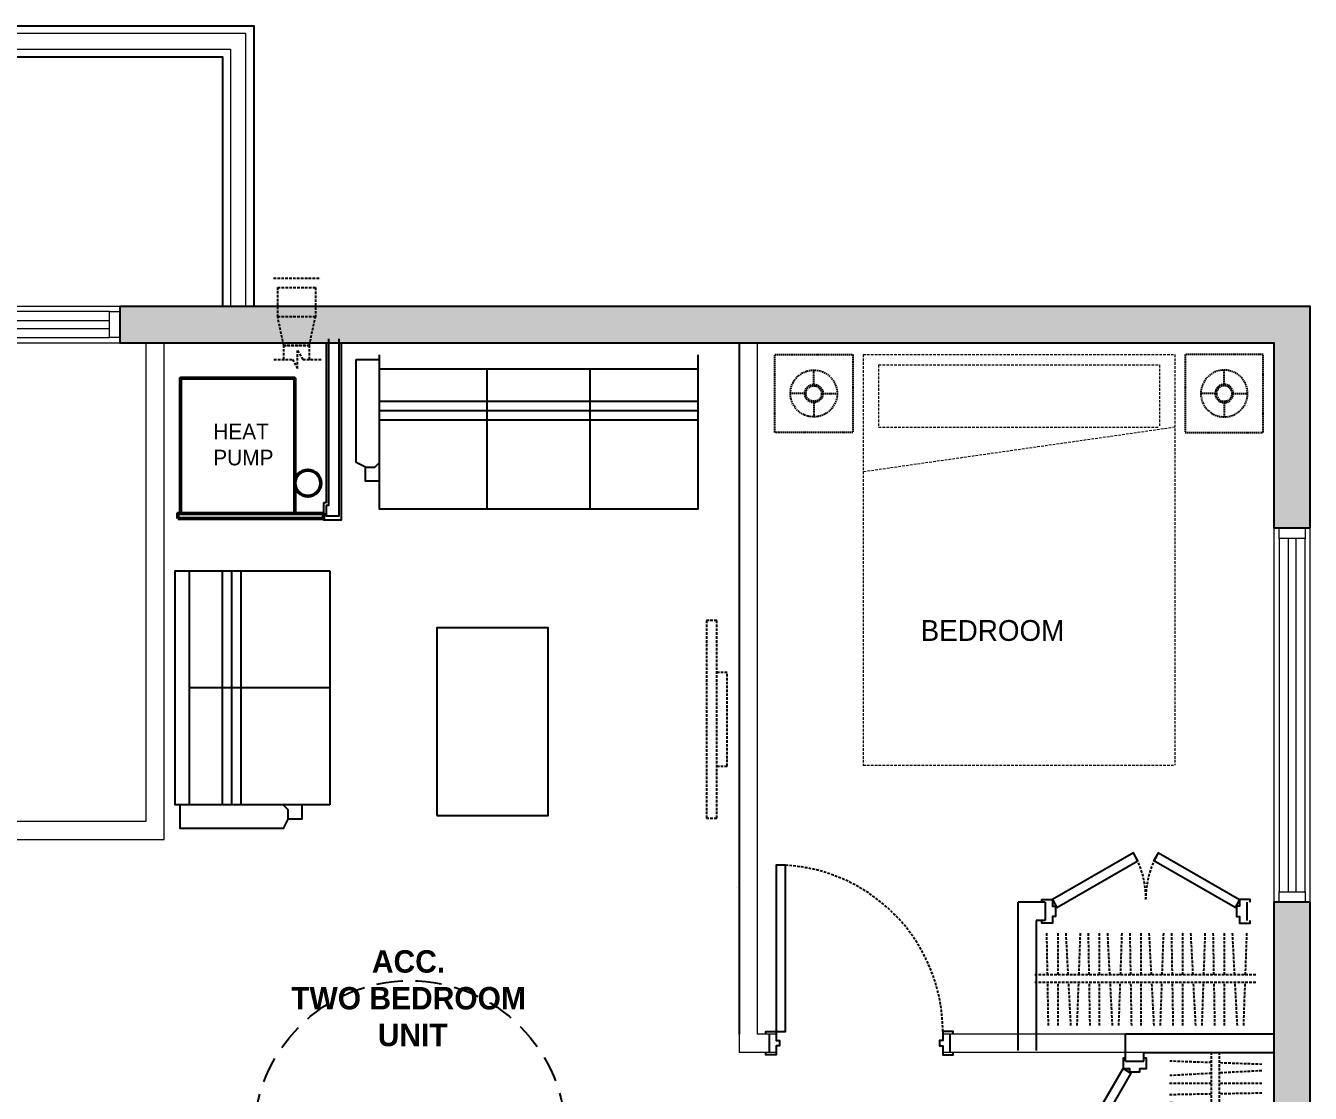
# Model space of a CAD drawing. Header units: inches. Extents: x 0 to 2865, y 0 to 4378.
# Drawn here: x 1624.2 to 1871.3, y 2850.2 to 3055.5 of the extents above; entities that cross this region are included whole.
import ezdxf

# ---------------------------------------------------------------- set-up
doc = ezdxf.new("R2010")
doc.units = ezdxf.units.IN
doc.linetypes.add('22-016_Xref_2ND-6TH Floor Plan$0$DASHED', pattern=[0.75, 0.5, -0.25])
doc.linetypes.add('DASHED', pattern=[0.75, 0.5, -0.25])
for name, color, linetype in [('22-016_Xref_2ND-6TH Floor Plan$0$ANNO-NOTE', 4, 'Continuous'), ('22-016_Xref_2ND-6TH Floor Plan$0$DOOR', 4, 'Continuous'), ('22-016_Xref_2ND-6TH Floor Plan$0$DOOR-FINE', 250, 'DASHED'), ('22-016_Xref_2ND-6TH Floor Plan$0$FURNITURE', 253, 'DASHED'), ('22-016_Xref_2ND-6TH Floor Plan$0$FURNITURE-LIGHT', 252, 'DASHED'), ('22-016_Xref_2ND-6TH Floor Plan$0$MECH-HVAC', 253, 'Continuous'), ('22-016_Xref_2ND-6TH Floor Plan$0$WALL-INTERIOR', 6, 'Continuous'), ('22-016_Xref_2ND-6TH Floor Plan$0$WALL-STUD', 5, 'Continuous'), ('I-GLAZ', 6, 'Continuous'), ('WALL', 4, 'Continuous')]:
    doc.layers.add(name, color=color, linetype=linetype)
for name, color, linetype, lineweight in [('22-016_Xref_2ND-6TH Floor Plan$0$G-ANNO-TEXT', 4, 'Continuous', 9), ('22-016_Xref_2ND-6TH Floor Plan$0$MECHANICAL', 5, 'Continuous', 50), ('A-WALL', 113, 'Continuous', 9)]:
    doc.layers.add(name, color=color, linetype=linetype, lineweight=lineweight)
doc.styles.add('22-016_Xref_2ND-6TH Floor Plan$0$Century Gothic', font='GOTHIC.TTF', dxfattribs={"height": 11.99999999999999})
doc.styles.add('22-016_Xref_2ND-6TH Floor Plan$0$MAT-TAG', font='GOTHIC.TTF')

# ---------------------------------------------------------------- blocks, each defined once
blk = doc.blocks.new('22-016_Xref_2ND-6TH Floor Plan$0$HEAT PUMP')
at = {"layer": '22-016_Xref_2ND-6TH Floor Plan$0$MECHANICAL'}
for points in [[(24.68378370095958, 14.21722021154712), (25.64384974316387, 14.21722021154712), (25.64384974316387, 42.21722021153666), (24.68378370095958, 42.21722021153666)], [(25.64384974316387, 14.71722021154314), (25.64384974316387, 36.71722021154314), (51.64384974316387, 36.71722021154314), (51.64384974316387, 14.71722021154314)]]:
    blk.add_lwpolyline(points, close=True, dxfattribs=at)
blk.add_circle((31.47047762527831, 39.21722021153666), 2.5, dxfattribs=at)
blk = doc.blocks.new('*U147')
for p, q in [((0, 0.75), (42.46763945805786, 0.75)), ((0, -0.75), (42.46763945805786, -0.75))]:
    blk.add_line(p, q)
for points in [[(1.973809422881633, 0.75), (1.685904529677828, 8.99451744317139)], [(4.039305834462, 0.75), (4.471023606186463, 8.98766581279233)], [(6, 0.75), (6, 9)], [(8.013091298696168, 0.75), (8.157071657935607, 8.998629256407776)], [(9.973809422881633, 0.75), (9.685904529677828, 8.99451744317139)], [(12.039305834462, 0.75), (12.47102360618646, 8.98766581279233)], [(14, 0.75), (14, 9)], [(16.01309129869617, 0.75), (16.15707165793561, 8.998629256407776)], [(17.97380942288163, 0.75), (17.68590452967783, 8.99451744317139)], [(20.039305834462, 0.75), (20.47102360618646, 8.98766581279233)], [(22, 0.75), (22, 9)], [(24.01309129869617, 0.75), (24.15707165793561, 8.998629256407776)], [(25.97380942288163, 0.75), (25.68590452967783, 8.99451744317139)], [(28.039305834462, 0.75), (28.47102360618646, 8.98766581279233)], [(30, 0.75), (30, 9)], [(32.01309129869617, 0.75), (32.1570716579356, 8.998629256407776)], [(33.97380942288163, 0.75), (33.68590452967783, 8.99451744317139)], [(36.039305834462, 0.75), (36.47102360618646, 8.98766581279233)], [(38, 0.75), (38, 9)], [(40.01309129869617, 0.75), (40.1570716579356, 8.998629256407776)], [(2.314095470323082, -8.99451744317139), (2.026190577119277, -0.7499999999999982)], [(3.528976393813082, -8.9876658127896), (3.960694165537403, -0.75)], [(6, -9), (6, -0.75)], [(7.842928342064395, -8.998629256407773), (7.986908701303833, -0.75)], [(10.31409547032308, -8.99451744317139), (10.02619057711928, -0.7499999999999982)], [(11.52897639381308, -8.9876658127896), (11.9606941655374, -0.75)], [(14, -9), (14, -0.75)], [(15.8429283420644, -8.998629256407773), (15.98690870130383, -0.75)], [(18.31409547032308, -8.99451744317139), (18.02619057711928, -0.7499999999999982)], [(19.52897639381308, -8.9876658127896), (19.9606941655374, -0.75)], [(22, -9), (22, -0.75)], [(23.8429283420644, -8.998629256407773), (23.98690870130383, -0.75)], [(26.31409547032308, -8.99451744317139), (26.02619057711928, -0.7499999999999982)], [(27.52897639381308, -8.9876658127896), (27.9606941655374, -0.75)], [(30, -9), (30, -0.75)], [(31.8429283420644, -8.998629256407773), (31.98690870130383, -0.75)], [(34.31409547032308, -8.99451744317139), (34.02619057711928, -0.7499999999999982)], [(35.52897639381308, -8.9876658127896), (35.9606941655374, -0.75)], [(38, -9), (38, -0.75)], [(39.8429283420644, -8.998629256407773), (39.98690870130383, -0.75)]]:
    blk.add_lwpolyline(points)
blk = doc.blocks.new('*U148')
blk.add_lwpolyline([(1.375, 0.5), (2.25, -1.015544456622768), (17.83845726811989, 7.984455543377237), (16.96345726811989, 9.500000000000004)], close=True)
blk.add_lwpolyline([(-0.625, 0), (-0.625, 0.5), (1.375, 0.5), (1.375, -0.75), (1.999999999999773, -0.75), (2, -2.747349015240566), (1.375, -2.747349015240566), (1.375, -3.997349015240566), (-0.625, -3.997349015240566), (-0.625, -3.497349015240566)])
at = {"layer": '22-016_Xref_2ND-6TH Floor Plan$0$DOOR-FINE'}
blk.add_arc((1.375, 0.5), 18, 0, 27.2136904000545, dxfattribs=at)
at = {"layer": '22-016_Xref_2ND-6TH Floor Plan$0$WALL-INTERIOR'}
blk.add_line((0, 0), (0, -3.497349015240566), dxfattribs=at)
blk = doc.blocks.new('22-016_Xref_2ND-6TH Floor Plan$0$Side 2')
for p, q in [((15, -11.5), (15, -6)), ((11.5, -15), (6, -15)), ((15, -18.5), (15, -24)), ((18.5, -15), (24, -15))]:
    blk.add_line(p, q)
blk.add_lwpolyline([(0, 0), (30, 0), (30, -30), (0, -30)], close=True)
for radius in [9, 3.5, 3]:
    blk.add_circle((15, -15), radius)
blk = doc.blocks.new('22-016_Xref_2ND-6TH Floor Plan$0$bed1')
at = {"lineweight": 13}
for p, q in [((0, -30), (0, 30)), ((0, 30), (79, 30)), ((14, 30), (22.57961884250835, -30)), ((79, -30), (79, 30)), ((2, -27), (2, 27)), ((2, 27), (14, 27)), ((14, -27), (14, 27)), ((2, -27), (14, -27)), ((0, -30), (79, -30)), ((0, -30), (79, -30))]:
    blk.add_line(p, q, dxfattribs=at)
at = {"lineweight": 13, "yscale": 0.5, "zscale": 0.5, "rotation": 270}
for p, xscale in [((15, 31.98543033750957), -0.5), ((15, -31.98543033750957), 0.5)]:
    blk.add_blockref('22-016_Xref_2ND-6TH Floor Plan$0$Side 2', p, dxfattribs=dict(at, xscale=xscale))
blk = doc.blocks.new('*U150')
blk.add_lwpolyline([(1.375, 0.5), (3.125, 0.5), (3.125, 32.5), (1.375, 32.5)], close=True)
for points in [[(-0.625, 0), (-0.625, 0.5), (1.375, 0.5), (1.375, -1.25), (1.999999999999773, -1.25), (2, -2.248470126773085), (1.375, -2.248470126773085), (1.375, -3.998470126773085), (-0.625, -3.998470126773085), (-0.625, -3.498470126773085)], [(35.375, 0), (35.375, 0.5), (33.375, 0.5), (33.375, -1.25), (32.75000000000023, -1.25), (32.75, -2.248470126773085), (33.375, -2.248470126773085), (33.375, -3.998470126773085), (35.375, -3.998470126773085), (35.375, -3.498470126773085)]]:
    blk.add_lwpolyline(points)
at = {"layer": '22-016_Xref_2ND-6TH Floor Plan$0$DOOR-FINE'}
blk.add_arc((1.375, 0.5), 32, 7.081703782946111e-15, 90, dxfattribs=at)
at = {"layer": '22-016_Xref_2ND-6TH Floor Plan$0$WALL-INTERIOR'}
for p, q in [((0, 0), (0, -3.498470126773085)), ((34.75, 0), (34.75, -3.498470126773085))]:
    blk.add_line(p, q, dxfattribs=at)
blk = doc.blocks.new('*U152')
for p, q in [((0, 0.75), (42.46763945805786, 0.75)), ((0, -0.75), (42.46763945805786, -0.75))]:
    blk.add_line(p, q)
for points in [[(1.973809422881633, 0.75), (1.685904529677828, 8.99451744317139)], [(4.039305834462, 0.75), (4.471023606186463, 8.98766581279233)], [(6, 0.75), (6, 9)], [(8.013091298696168, 0.75), (8.157071657935607, 8.998629256407776)], [(9.973809422881633, 0.75), (9.685904529677828, 8.99451744317139)], [(12.039305834462, 0.75), (12.47102360618646, 8.98766581279233)], [(14, 0.75), (14, 9)], [(16.01309129869617, 0.75), (16.15707165793561, 8.998629256407776)], [(17.97380942288163, 0.75), (17.68590452967783, 8.99451744317139)], [(20.039305834462, 0.75), (20.47102360618646, 8.98766581279233)], [(22, 0.75), (22, 9)], [(24.01309129869617, 0.75), (24.15707165793561, 8.998629256407776)], [(25.97380942288163, 0.75), (25.68590452967783, 8.99451744317139)], [(28.039305834462, 0.75), (28.47102360618646, 8.98766581279233)], [(30, 0.75), (30, 9)], [(32.01309129869617, 0.75), (32.1570716579356, 8.998629256407776)], [(33.97380942288163, 0.75), (33.68590452967783, 8.99451744317139)], [(36.039305834462, 0.75), (36.47102360618646, 8.98766581279233)], [(38, 0.75), (38, 9)], [(40.01309129869617, 0.75), (40.1570716579356, 8.998629256407776)], [(2.314095470323082, -8.99451744317139), (2.026190577119277, -0.7499999999999982)], [(3.528976393813082, -8.9876658127896), (3.960694165537403, -0.75)], [(6, -9), (6, -0.75)], [(7.842928342064395, -8.998629256407773), (7.986908701303833, -0.75)], [(10.31409547032308, -8.99451744317139), (10.02619057711928, -0.7499999999999982)], [(11.52897639381308, -8.9876658127896), (11.9606941655374, -0.75)], [(14, -9), (14, -0.75)], [(15.8429283420644, -8.998629256407773), (15.98690870130383, -0.75)], [(18.31409547032308, -8.99451744317139), (18.02619057711928, -0.7499999999999982)], [(19.52897639381308, -8.9876658127896), (19.9606941655374, -0.75)], [(22, -9), (22, -0.75)], [(23.8429283420644, -8.998629256407773), (23.98690870130383, -0.75)], [(26.31409547032308, -8.99451744317139), (26.02619057711928, -0.7499999999999982)], [(27.52897639381308, -8.9876658127896), (27.9606941655374, -0.75)], [(30, -9), (30, -0.75)], [(31.8429283420644, -8.998629256407773), (31.98690870130383, -0.75)], [(34.31409547032308, -8.99451744317139), (34.02619057711928, -0.7499999999999982)], [(35.52897639381308, -8.9876658127896), (35.9606941655374, -0.75)], [(38, -9), (38, -0.75)], [(39.8429283420644, -8.998629256407773), (39.98690870130383, -0.75)]]:
    blk.add_lwpolyline(points)
blk = doc.blocks.new('*U153')
blk.add_lwpolyline([(1.375, 0.5), (2.25, -1.015544456622768), (17.83845726811989, 7.984455543377237), (16.96345726811989, 9.500000000000004)], close=True)
blk.add_lwpolyline([(-0.625, 0), (-0.625, 0.5), (1.375, 0.5), (1.375, -0.75), (1.999999999999773, -0.75), (2, -2.747349015240566), (1.375, -2.747349015240566), (1.375, -3.997349015240566), (-0.625, -3.997349015240566), (-0.625, -3.497349015240566)])
at = {"layer": '22-016_Xref_2ND-6TH Floor Plan$0$DOOR-FINE'}
blk.add_arc((1.375, 0.5), 18, 0, 27.2136904000545, dxfattribs=at)
at = {"layer": '22-016_Xref_2ND-6TH Floor Plan$0$WALL-INTERIOR'}
blk.add_line((0, 0), (0, -3.497349015240566), dxfattribs=at)
blk = doc.blocks.new('*U154')
blk.add_lwpolyline([(1.375, 0.5), (2.25, -1.015544456622768), (17.83845726811989, 7.984455543377237), (16.96345726811989, 9.500000000000004)], close=True)
blk.add_lwpolyline([(-0.625, 0), (-0.625, 0.5), (1.375, 0.5), (1.375, -0.75), (1.999999999999773, -0.75), (2, -2.747349015240566), (1.375, -2.747349015240566), (1.375, -3.997349015240566), (-0.625, -3.997349015240566), (-0.625, -3.497349015240566)])
at = {"layer": '22-016_Xref_2ND-6TH Floor Plan$0$DOOR-FINE'}
blk.add_arc((1.375, 0.5), 18, 0, 27.2136904000545, dxfattribs=at)
at = {"layer": '22-016_Xref_2ND-6TH Floor Plan$0$WALL-INTERIOR'}
blk.add_line((0, 0), (0, -3.497349015240566), dxfattribs=at)

msp = doc.modelspace()

# ---------------------------------------------------------------- hatches: boundary and pattern name
at = {"layer": 'A-WALL', "lineweight": 5, "transparency": 33554636}
h = msp.add_hatch(color=8, dxfattribs=at)
h.dxf.hatch_style = 1
h.paths.add_polyline_path([(1871.298841559499, 2958.907926882646), (1871.298841559499, 3001.525677325385), (1642.309837816934, 3001.525677325335), (1642.309837816934, 2994.525677325298), (1864.298841559463, 2994.525677325349), (1864.298841559463, 2958.907926882646)])
h = msp.add_hatch(color=8, dxfattribs=at)
h.dxf.hatch_style = 1
h.paths.add_polyline_path([(1871.298841559499, 2886.907926882646), (1864.298841559463, 2886.907926882646), (1864.298841559455, 2811.900677325356), (1871.298841559492, 2811.900677325356)])

# ---------------------------------------------------------------- linework, layer by layer
at = {"color": 8, "transparency": 33554636}
for p, q in [((1687.725621427729, 2991.339707751991, 5.525848807232145e-09), (1692.229023413449, 2991.339782593648, 5.525848807232145e-09)), ((1687.725950731008, 2971.524739014839, 5.525848807232145e-09), (1687.725621427729, 2991.339707751991, 5.525848807232145e-09)), ((1692.229053350107, 2989.538421799359, 5.525848807232145e-09), (1753.47532035585, 2989.539439645865, 5.525848807232145e-09)), ((1712.945151534332, 2962.518354156673, 5.525848807232145e-09), (1712.944702484405, 2989.538766070971, 5.525848807232145e-09)), ((1732.76012027148, 2962.518683459955, 5.525848807232145e-09), (1732.759671221553, 2989.539095374253, 5.525848807232145e-09)), ((1753.475425134166, 2983.23467686586, 5.525848807232145e-09), (1692.229158128423, 2983.233659019355, 5.525848807232145e-09)), ((1753.475455070824, 2981.433316071572, 5.525848807232145e-09), (1692.229188065088, 2981.43229822507, 5.525848807232145e-09)), ((1753.47548500749, 2979.631955277287, 5.525848807232145e-09), (1692.229218001747, 2979.630937430785, 5.525848807232145e-09)), ((1655.654086507177, 2905.614466362118, 5.525848807232145e-09), (1655.653338090629, 2950.648486219279, 5.525848807232145e-09)), ((1661.958100870634, 2950.648590997594, 5.525848807232145e-09), (1661.958849287181, 2905.614571140433, 5.525848807232145e-09)), ((1663.759461664918, 2950.648620934256, 5.525848807232145e-09), (1663.760210081466, 2905.614601077095, 5.525848807232145e-09)), ((1665.560822459203, 2950.648650870918, 5.525848807232145e-09), (1665.56157087575, 2905.614631013757, 5.525848807232145e-09)), ((1682.674124213201, 2928.131925340627, 5.525848807232145e-09), (1655.653712298899, 2928.131476290696, 5.525848807232145e-09))]:
    msp.add_line(p, q, dxfattribs=at)
at = {"color": 8, "transparency": 33554636, "elevation": 5.525848807232145e-09}
for points in [[(1753.475275450859, 2992.241480837292), (1753.475769405777, 2962.519027731566), (1692.229502400034, 2962.518009885061), (1692.229008445116, 2992.240462990786)], [(1692.229412590052, 2967.922092267919), (1689.527371398617, 2967.922047362928), (1689.527326493626, 2970.624088554359), (1687.725950731008, 2971.524739014839)], [(1689.527326493626, 2970.624088554359), (1691.328687287911, 2970.624118491021), (1692.229352716728, 2971.524813856496)], [(1682.674498421471, 2905.614915412044), (1652.952045315749, 2905.614421457123), (1652.951296899202, 2950.648441314284), (1682.673750004924, 2950.648935269206)], [(1682.673750004924, 2950.648935269206), (1682.674498421471, 2905.614915412044)], [(1673.66769445004, 2905.614765728734), (1674.568389815515, 2904.714100299921), (1674.568419752173, 2902.912739505636), (1673.667769291696, 2901.111363743019), (1653.852800554541, 2901.11103443974), (1653.852725712892, 2905.614436425456)], [(1677.270416038617, 2905.614825602058), (1677.270460943608, 2902.912784410627), (1674.568419752173, 2902.912739505636)]]:
    msp.add_lwpolyline(points, dxfattribs=at)
msp.add_lwpolyline([(1703.259994223954, 2903.602076741483), (1724.666581438174, 2903.602116274649), (1724.666265662454, 2939.661275980828), (1703.25967752243, 2939.661145269865)], close=True, dxfattribs=at)
at = {"layer": '22-016_Xref_2ND-6TH Floor Plan$0$FURNITURE', "color": 8, "lineweight": -3, "transparency": 33554636, "elevation": -5.52584880723219e-09}
msp.add_lwpolyline([(1755.120753578918, 2941.084552364308), (1755.120027676818, 2903.084552371241), (1757.120027676454, 2903.084514165868), (1757.120753578562, 2941.084514158934)], close=True, dxfattribs=at)
msp.add_lwpolyline([(1757.120218703334, 2913.084514164043), (1759.120218702959, 2913.084475958677), (1759.120562551318, 2931.084475955385), (1757.120562551681, 2931.084514160758)], dxfattribs=at)
at = {"layer": '22-016_Xref_2ND-6TH Floor Plan$0$FURNITURE-LIGHT', "color": 8, "linetype": '22-016_Xref_2ND-6TH Floor Plan$0$DASHED', "lineweight": -3, "ltscale": 10, "transparency": 33554636}
msp.add_circle((1698.066630502311, 2841.813368502027, 5.525848807232145e-09), 30, dxfattribs=at)
at = {"layer": '22-016_Xref_2ND-6TH Floor Plan$0$MECH-HVAC', "color": 8, "linetype": '22-016_Xref_2ND-6TH Floor Plan$0$DASHED', "transparency": 33554636}
for p, q in [((1671.851091498414, 3006.964696653841), (1680.872477940746, 3006.964696653841, 7.316639675525748e-06)), ((1673.814419900646, 2994.035251388425), (1672.647755567312, 2999.495066433483)), ((1678.735669488138, 2994.035251388425, 7.316631003058158e-06), (1679.90233382145, 2999.495066433483, 7.316631004107981e-06)), ((1673.814419900646, 2991.329619652219), (1673.814419900646, 2994.035251388425)), ((1673.814419900646, 2994.035251388425), (1678.735669488138, 2994.035251388425, 7.316631003058158e-06)), ((1678.735669488138, 2994.03525138843, 1.181566580046142e-08), (1673.814419900646, 2994.035251388425)), ((1678.735669488138, 2991.329619652219, -3.119245026341677e-08), (1678.735669488138, 2994.035251388425, -1.334335444941825e-08))]:
    msp.add_line(p, q, dxfattribs=at)
msp.add_lwpolyline([(1679.90233382145, 3005.131903009732), (1679.90233382145, 2999.495066433483), (1672.647755567275, 2999.495066433483), (1672.647755567275, 3005.131903009732)], close=True, dxfattribs=at)
at = {"layer": '22-016_Xref_2ND-6TH Floor Plan$0$MECH-HVAC', "color": 8, "linetype": '22-016_Xref_2ND-6TH Floor Plan$0$DASHED', "transparency": 33554636, "elevation": -3.119245026341677e-08}
msp.add_lwpolyline([(1671.924050480768, 2991.329619652219), (1675.481414228667, 2991.329619652219), (1676.454247818991, 2989.602608673752), (1676.454247818991, 2993.019354688492), (1677.488151080564, 2991.329619652219), (1681.26217129677, 2991.329619652219)], dxfattribs=at)
at = {"layer": '22-016_Xref_2ND-6TH Floor Plan$0$WALL-INTERIOR', "color": 8, "transparency": 33554636}
for p, q in [((1681.94268858292, 2994.525749254879), (1681.94268858292, 2963.743797001528)), ((1681.94268858292, 2963.743797001528), (1681.443262463868, 2963.743797001528)), ((1760.932768365896, 2889.778388404478), (1760.932768368824, 2889.778458165033)), ((1815.077115052503, 2858.385603315509), (1815.077656217603, 2886.907926882646)), ((1820.298300396535, 2886.907867103615), (1815.077656217603, 2886.907926882646)), ((1818.577590540401, 2883.407886806391), (1818.577118123525, 2858.385610594854)), ((1820.298358562737, 2883.40786710272), (1818.577590540401, 2883.407886806391)), ((1864.298841559459, 2861.526110570859), (1835.776517992323, 2861.525569405761)), ((1835.776577771354, 2856.304925226828), (1835.776517992323, 2861.525569405761)), ((1839.276558068577, 2858.025635082962), (1864.298834280115, 2858.026107499839)), ((1839.276577772249, 2856.304867060625), (1839.276558068577, 2858.025635082962))]:
    msp.add_line(p, q, dxfattribs=at)
for points in [[(1681.443262463868, 2963.743797001528), (1681.443262463868, 2960.493816494413), (1684.943262463257, 2960.493981172748), (1684.942696892627, 2994.525721221924), (1697.202192959379, 2994.525749546359)], [(1761.436307241947, 2994.525677325325), (1761.428368319579, 2861.526973087835)]]:
    msp.add_lwpolyline(points, dxfattribs=at)
at = {"layer": '22-016_Xref_2ND-6TH Floor Plan$0$WALL-STUD', "color": 8, "transparency": 33554636}
msp.add_line((1761.432746624796, 2889.278367956098), (1761.432768368824, 2889.278437715765), dxfattribs=at)
msp.add_lwpolyline([(1682.44268858292, 2995.275634385362), (1682.443220916306, 2963.243858564589), (1681.943262463868, 2963.243797001528), (1681.943262463868, 2961.243761495732), (1684.443254153866, 2961.243891802697), (1684.44268858312, 2995.275639006178)], dxfattribs=at)
at = {"layer": 'A-WALL', "color": 8, "lineweight": 5, "transparency": 33554636}
for p, q in [((1647.30492104543, 2994.525677325325), (1647.30492104543, 2902.454479808979)), ((1650.809837816952, 2898.949563037458), (1650.809837816927, 2994.525677325326)), ((1761.436307241947, 2994.525677325325), (1761.436307241947, 2858.026107499839)), ((1764.941224013477, 2861.532041393971), (1764.941224013444, 2994.525677325326)), ((1647.30492104543, 2902.454479808979), (1618.800099748281, 2902.454479808971)), ((1618.299728229376, 2898.949563037458), (1650.809837816952, 2898.949563037458)), ((1768.560940890235, 2861.531825326819), (1764.941224013477, 2861.532041393971)), ((1864.298781973397, 2861.52611056973), (1800.585132814605, 2861.529913747492)), ((1768.560977210287, 2858.026107499839), (1761.436307241947, 2858.026107499839)), ((1864.298834280115, 2858.026107499839), (1800.585169114849, 2858.026107499839))]:
    msp.add_line(p, q, dxfattribs=at)
msp.add_lwpolyline([(1666.548841559241, 3001.525677325375), (1666.548841559241, 3054.025677325378), (1549.963923512383, 3054.025677325378), (1549.963923512383, 3001.525677325371), (1552.963923512383, 3001.525677325378), (1552.963923512383, 3051.025677325378), (1663.548841559241, 3051.025677325378), (1663.548841559241, 3001.525677325375)], close=True, dxfattribs=at)
at = {"layer": 'I-GLAZ', "color": 8, "lineweight": 5, "ltscale": 0.05, "transparency": 33554636}
for points in [[(1570.309837816934, 3001.525677325335), (1570.309837816934, 2994.525677325298), (1642.309837816934, 2994.525677325298), (1642.309837816934, 3001.525677325335)], [(1640.309837816934, 2995.525677325313), (1640.309837816934, 3000.525677325313), (1572.309837816934, 3000.525677325313), (1572.309837816934, 2995.525677325313)], [(1640.309837816934, 2995.525677325313), (1640.309837816934, 3000.525677325313), (1642.309837816934, 3000.525677325313), (1642.309837816934, 2995.525677325313)], [(1572.309837816934, 2997.275677325313), (1640.309837816934, 2997.275677325313), (1640.309837816934, 2998.775677325313), (1572.309837816934, 2998.775677325313)], [(1871.298841559499, 2958.907926882646), (1864.298841559463, 2958.907926882646), (1864.298841559463, 2886.907926882646), (1871.298841559499, 2886.907926882646)], [(1865.298841559477, 2958.907926882646), (1870.298841559477, 2958.907926882646), (1870.298841559477, 2956.907926882646), (1865.298841559477, 2956.907926882646)], [(1865.298841559477, 2888.907926882646), (1870.298841559477, 2888.907926882646), (1870.298841559477, 2956.907926882646), (1865.298841559477, 2956.907926882646)], [(1867.048841559477, 2956.907926882646), (1867.048841559477, 2888.907926882646), (1868.548841559477, 2888.907926882646), (1868.548841559477, 2956.907926882646)], [(1865.298841559477, 2888.907926882646), (1870.298841559477, 2888.907926882646), (1870.298841559477, 2886.907926882646), (1865.298841559477, 2886.907926882646)]]:
    msp.add_lwpolyline(points, close=True, dxfattribs=at)
at = {"layer": 'WALL', "color": 8, "ltscale": 0.1, "transparency": 33554636}
for points in [[(1548.463923512383, 3001.525677325378), (1548.463923512383, 3055.525677325378), (1668.048841559241, 3055.525677325378), (1668.048841559241, 3001.525677325375)], [(1554.463923512383, 3001.525677325378), (1554.463923512383, 3049.525677325378), (1662.048841559241, 3049.525677325378), (1662.048841559241, 3001.525677325375)], [(1871.298841559499, 2958.907926882646), (1871.298841559499, 3001.525677325385), (1642.309837816934, 3001.525677325335), (1642.309837816934, 2994.525677325298), (1864.298841559463, 2994.525677325349), (1864.298841559463, 2958.907926882646), (1871.298841559499, 2958.907926882646)]]:
    msp.add_lwpolyline(points, dxfattribs=at)
msp.add_lwpolyline([(1871.298841559499, 2886.907926882646), (1864.298841559463, 2886.907926882646), (1864.298841559455, 2811.900677325356), (1871.298841559492, 2811.900677325356)], close=True, dxfattribs=at)

# ---------------------------------------------------------------- block references
at = {"layer": '22-016_Xref_2ND-6TH Floor Plan$0$DOOR', "color": 8, "transparency": 33554636}
for name, p, xscale, yscale, zscale, rotation in [('*U154', (1820.298300403865, 2886.907425991459), 1.000757998480004, 1.000757998480004, 1.000757998480004, 0.0009521936874187267), ('*U153', (1859.077656208097, 2886.907425991459), -1.000757998480004, 1.000757998480004, 1.000757998480004, 359.9990478063125), ('*U150', (1767.184901393484, 2861.531907464994), 1.000755996964005, 1.000755996964005, 1.000755996964005, 0.0005935975649398496), ('*U148', (1835.777018883509, 2856.304925219497), -1.000757998480004, 1.000757998480004, 1.000757998480004, 89.99904780631257)]:
    msp.add_blockref(name, p, dxfattribs=dict(at, xscale=xscale, yscale=yscale, zscale=zscale, rotation=rotation))
at = {"layer": '22-016_Xref_2ND-6TH Floor Plan$0$FURNITURE-LIGHT', "color": 8, "transparency": 33554636, "xscale": -1.000755996964007, "yscale": 1.000755996964007, "zscale": 1.000755996964007}
for name, p, rotation in [('*U152', (1860.79859846316, 2872.1876628731), 359.9990478063156), ('*U147', (1852.996782001868, 2858.025867474558), 89.99904780631562)]:
    msp.add_blockref(name, p, dxfattribs=dict(at, rotation=rotation))
at = {"layer": '22-016_Xref_2ND-6TH Floor Plan$0$MECHANICAL', "color": 8, "transparency": 33554636, "xscale": -1, "rotation": 270}
msp.add_blockref('22-016_Xref_2ND-6TH Floor Plan$0$HEAT PUMP', (1639.226042252332, 2936.060058245062), dxfattribs=at)

# ---------------------------------------------------------------- texts
at = {"layer": '22-016_Xref_2ND-6TH Floor Plan$0$ANNO-NOTE', "color": 8, "transparency": 33554636, "insert": (1810.153264564593, 2939.153568196306), "char_height": 4, "attachment_point": 5, "style": '22-016_Xref_2ND-6TH Floor Plan$0$MAT-TAG', "bg_fill": 2}
msp.add_mtext_dynamic_manual_height_columns('BEDROOM', width=36.37017036452607, gutter_width=0.390625, heights=[0], dxfattribs=at)
at = {"layer": '22-016_Xref_2ND-6TH Floor Plan$0$G-ANNO-TEXT', "color": 8, "lineweight": 18, "transparency": 33554636, "insert": (1697.816862080654, 2859.15395836062, 5.525848807232145e-09), "char_height": 4.311335403726709, "width": 61.46810932217289, "attachment_point": 8, "line_spacing_factor": 0.9841166936790922, "style": '22-016_Xref_2ND-6TH Floor Plan$0$Century Gothic'}
msp.add_mtext('{\\fCentury Gothic|b1|i0|c0|p34;ACC.\\PTWO BEDROOM\\P UNIT}', dxfattribs=at)
at = {"layer": '22-016_Xref_2ND-6TH Floor Plan$0$MECHANICAL', "color": 8, "transparency": 33554636, "insert": (1660.245438969396, 2970.908137547476), "char_height": 3, "attachment_point": 7, "style": '22-016_Xref_2ND-6TH Floor Plan$0$MAT-TAG'}
msp.add_mtext_dynamic_manual_height_columns('HEAT PUMP', width=1.406179708960069, gutter_width=1, heights=[0], dxfattribs=at)

# ---------------------------------------------------------------- next in the draw order: block references
at = {"layer": '22-016_Xref_2ND-6TH Floor Plan$0$FURNITURE-LIGHT', "color": 8, "transparency": 33554636, "rotation": 270.0000000000015}
msp.add_blockref('22-016_Xref_2ND-6TH Floor Plan$0$bed1', (1815.259835873192, 2992.26999122123), dxfattribs=at)

doc.saveas('drawing.dxf')
